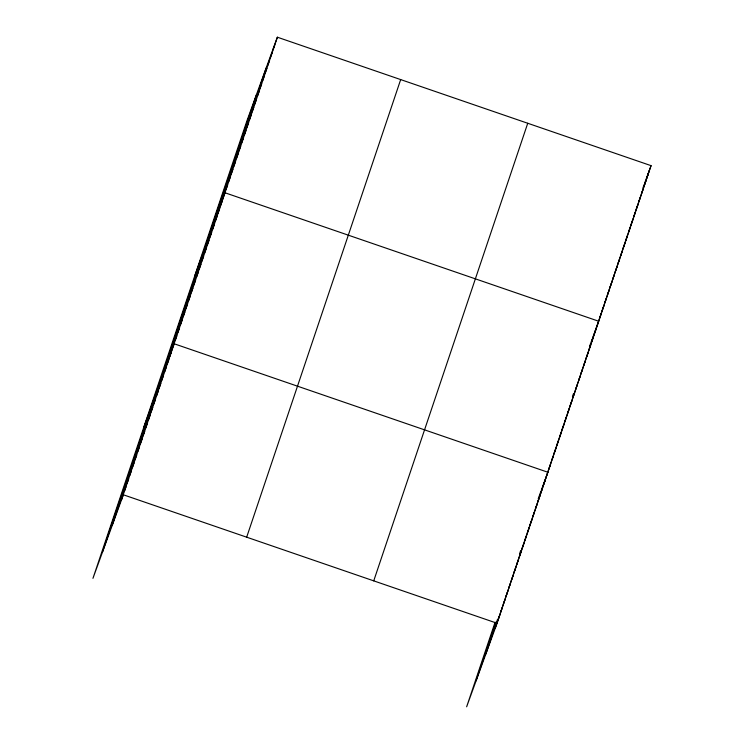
<?xml version="1.0" encoding="UTF-8"?>
<svg xmlns="http://www.w3.org/2000/svg" width="744" height="744" viewBox="0 0 744 744"><rect width="100%" height="100%" fill="white"/><g stroke="black" fill="none" stroke-linecap="round" stroke-linejoin="round"><path stroke-width="1.12" d="M102.402 552.355L256.42 94.758M112.149 525.571L266.166 67.974M121.616 499.577L277.363 37.2L651.056 165.652L497.048 623.249L466.637 706.8L495.058 622.356M246.673 537.187L400.681 79.589M373.73 580.859L527.738 123.262M476.095 680.807L495.82 622.189M485.841 654.023L497.55 619.25M519.619 553.685L520.614 550.709M572.443 396.719L573.447 393.734M495.309 628.029L508.347 589.285M551.481 461.131L508.682 588.29L510.421 583.51M578.228 381.653L551.816 460.136L553.22 456.351M578.562 380.658L628.048 233.644M633.284 218.085L628.373 232.667L630.112 227.887M649.317 170.441L633.609 217.108L635.348 212.328M277.363 37.2L246.952 120.751L92.944 578.348L123.355 494.797L497.048 623.249M273.002 49.764L274.75 44.975M270.388 57.539L272.127 52.759M267.766 65.323L269.514 60.534M265.152 73.098L266.891 68.318M262.53 80.873L264.269 76.093M259.916 88.657L261.656 83.877M257.294 96.432L259.033 91.651M254.681 104.216L256.42 99.436M252.058 111.991L253.797 107.21M249.445 119.775L251.184 114.995M246.822 127.55L248.561 122.769M244.209 135.334L245.948 130.553M241.586 143.108L243.325 138.328M238.973 150.893L240.712 146.103M236.35 158.667L238.089 153.887M233.737 166.451L235.476 161.662M231.114 174.226L232.853 169.446M228.492 182.001L230.24 177.221M225.878 189.785L227.618 185.005M194.593 276.331L225.004 192.78L598.697 321.241L594.196 333.6M220.587 205.511L222.326 200.731M217.908 213.463L219.647 208.673M215.239 221.405L216.978 216.625M212.561 229.357L214.3 224.576M209.882 237.299L211.622 232.519M207.213 245.25L208.952 240.47M204.535 253.202L206.274 248.412M201.857 261.144L203.605 256.364M199.187 269.096L200.927 264.315M196.509 277.038L198.248 272.257M193.84 284.989L195.579 280.209M191.162 292.941L192.901 288.151M188.483 300.883L190.222 296.103M185.814 308.834L187.553 304.054M183.136 316.777L184.875 311.996M180.457 324.728L182.206 319.948M177.788 332.67L179.527 327.89M175.11 340.622L176.849 335.842M143.769 427.335L174.18 343.784L547.872 472.245L541.399 490.026M169.762 356.516L171.501 351.735M167.084 364.467L168.823 359.687M164.415 372.409L166.154 367.629M161.736 380.361L163.475 375.581M159.058 388.312L160.806 383.523M156.389 396.254L158.128 391.474M153.71 404.206L155.45 399.426M151.032 412.148L152.78 407.368M148.363 420.1L150.102 415.319M145.685 428.051L147.424 423.262M143.015 435.993L144.755 431.213M140.337 443.945L142.076 439.165M137.659 451.887L139.398 447.107M134.99 459.839L136.729 455.058M132.311 467.79L134.05 463.001M129.633 475.732L131.381 470.952M126.964 483.684L128.703 478.904M124.285 491.626L126.024 486.846M643.011 187.767L644.192 184.521M644.583 183.433L645.764 180.188M646.164 179.099L651.056 165.652M646.694 178.216L648.442 173.436M644.081 186L645.82 181.21M641.458 193.775L643.207 188.995M638.845 201.55L640.584 196.769M636.222 209.334L637.961 204.554M630.986 224.893L632.726 220.112M625.751 240.452L627.49 235.671M623.137 248.226L624.876 243.446M620.515 256.01L622.254 251.23M617.901 263.785L619.64 259.005M615.279 271.569L617.018 266.78M612.665 279.344L614.404 274.564M610.043 287.128L611.782 282.339M607.429 294.903L609.169 290.123M604.807 302.678L606.546 297.898M602.194 310.462L603.933 305.682M599.571 318.237L601.31 313.457M589.462 346.602L590.643 343.347M591.043 342.268L592.224 339.013M592.615 337.934L593.796 334.688M594.279 333.963L596.018 329.183M591.601 341.914L593.34 337.134M588.932 349.866L590.671 345.077M586.253 357.808L587.993 353.028M583.575 365.76L585.314 360.979M580.906 373.702L582.645 368.922M578.572 380.696L579.967 376.873M575.549 389.605L577.298 384.815M572.88 397.547L574.619 392.767M570.202 405.499L571.941 400.718M567.533 413.441L569.272 408.661M564.854 421.392L566.593 416.612M562.176 429.344L563.915 424.554M559.507 437.286L561.246 432.506M556.828 445.238L558.567 440.457M554.15 453.18L555.898 448.399M548.802 469.083L550.541 464.293M538.247 498.685L539.428 495.439M539.819 494.351L541 491.105M543.455 484.976L545.194 480.196M540.776 492.919L542.516 488.138M538.107 500.87L539.846 496.09M535.429 508.812L537.168 504.032M532.751 516.764L534.499 511.984M530.081 524.715L531.821 519.926M527.403 532.658L529.142 527.877M524.725 540.609L526.473 535.829M522.056 548.551L523.795 543.771M519.377 556.503L521.116 551.723M516.708 564.454L518.447 559.665M514.03 572.396L515.769 567.616M511.351 580.348L513.09 575.568M506.004 596.242L507.743 591.461M503.325 604.193L505.074 599.404M500.656 612.135L502.395 607.355M497.978 620.087L499.717 615.307"/></g></svg>
